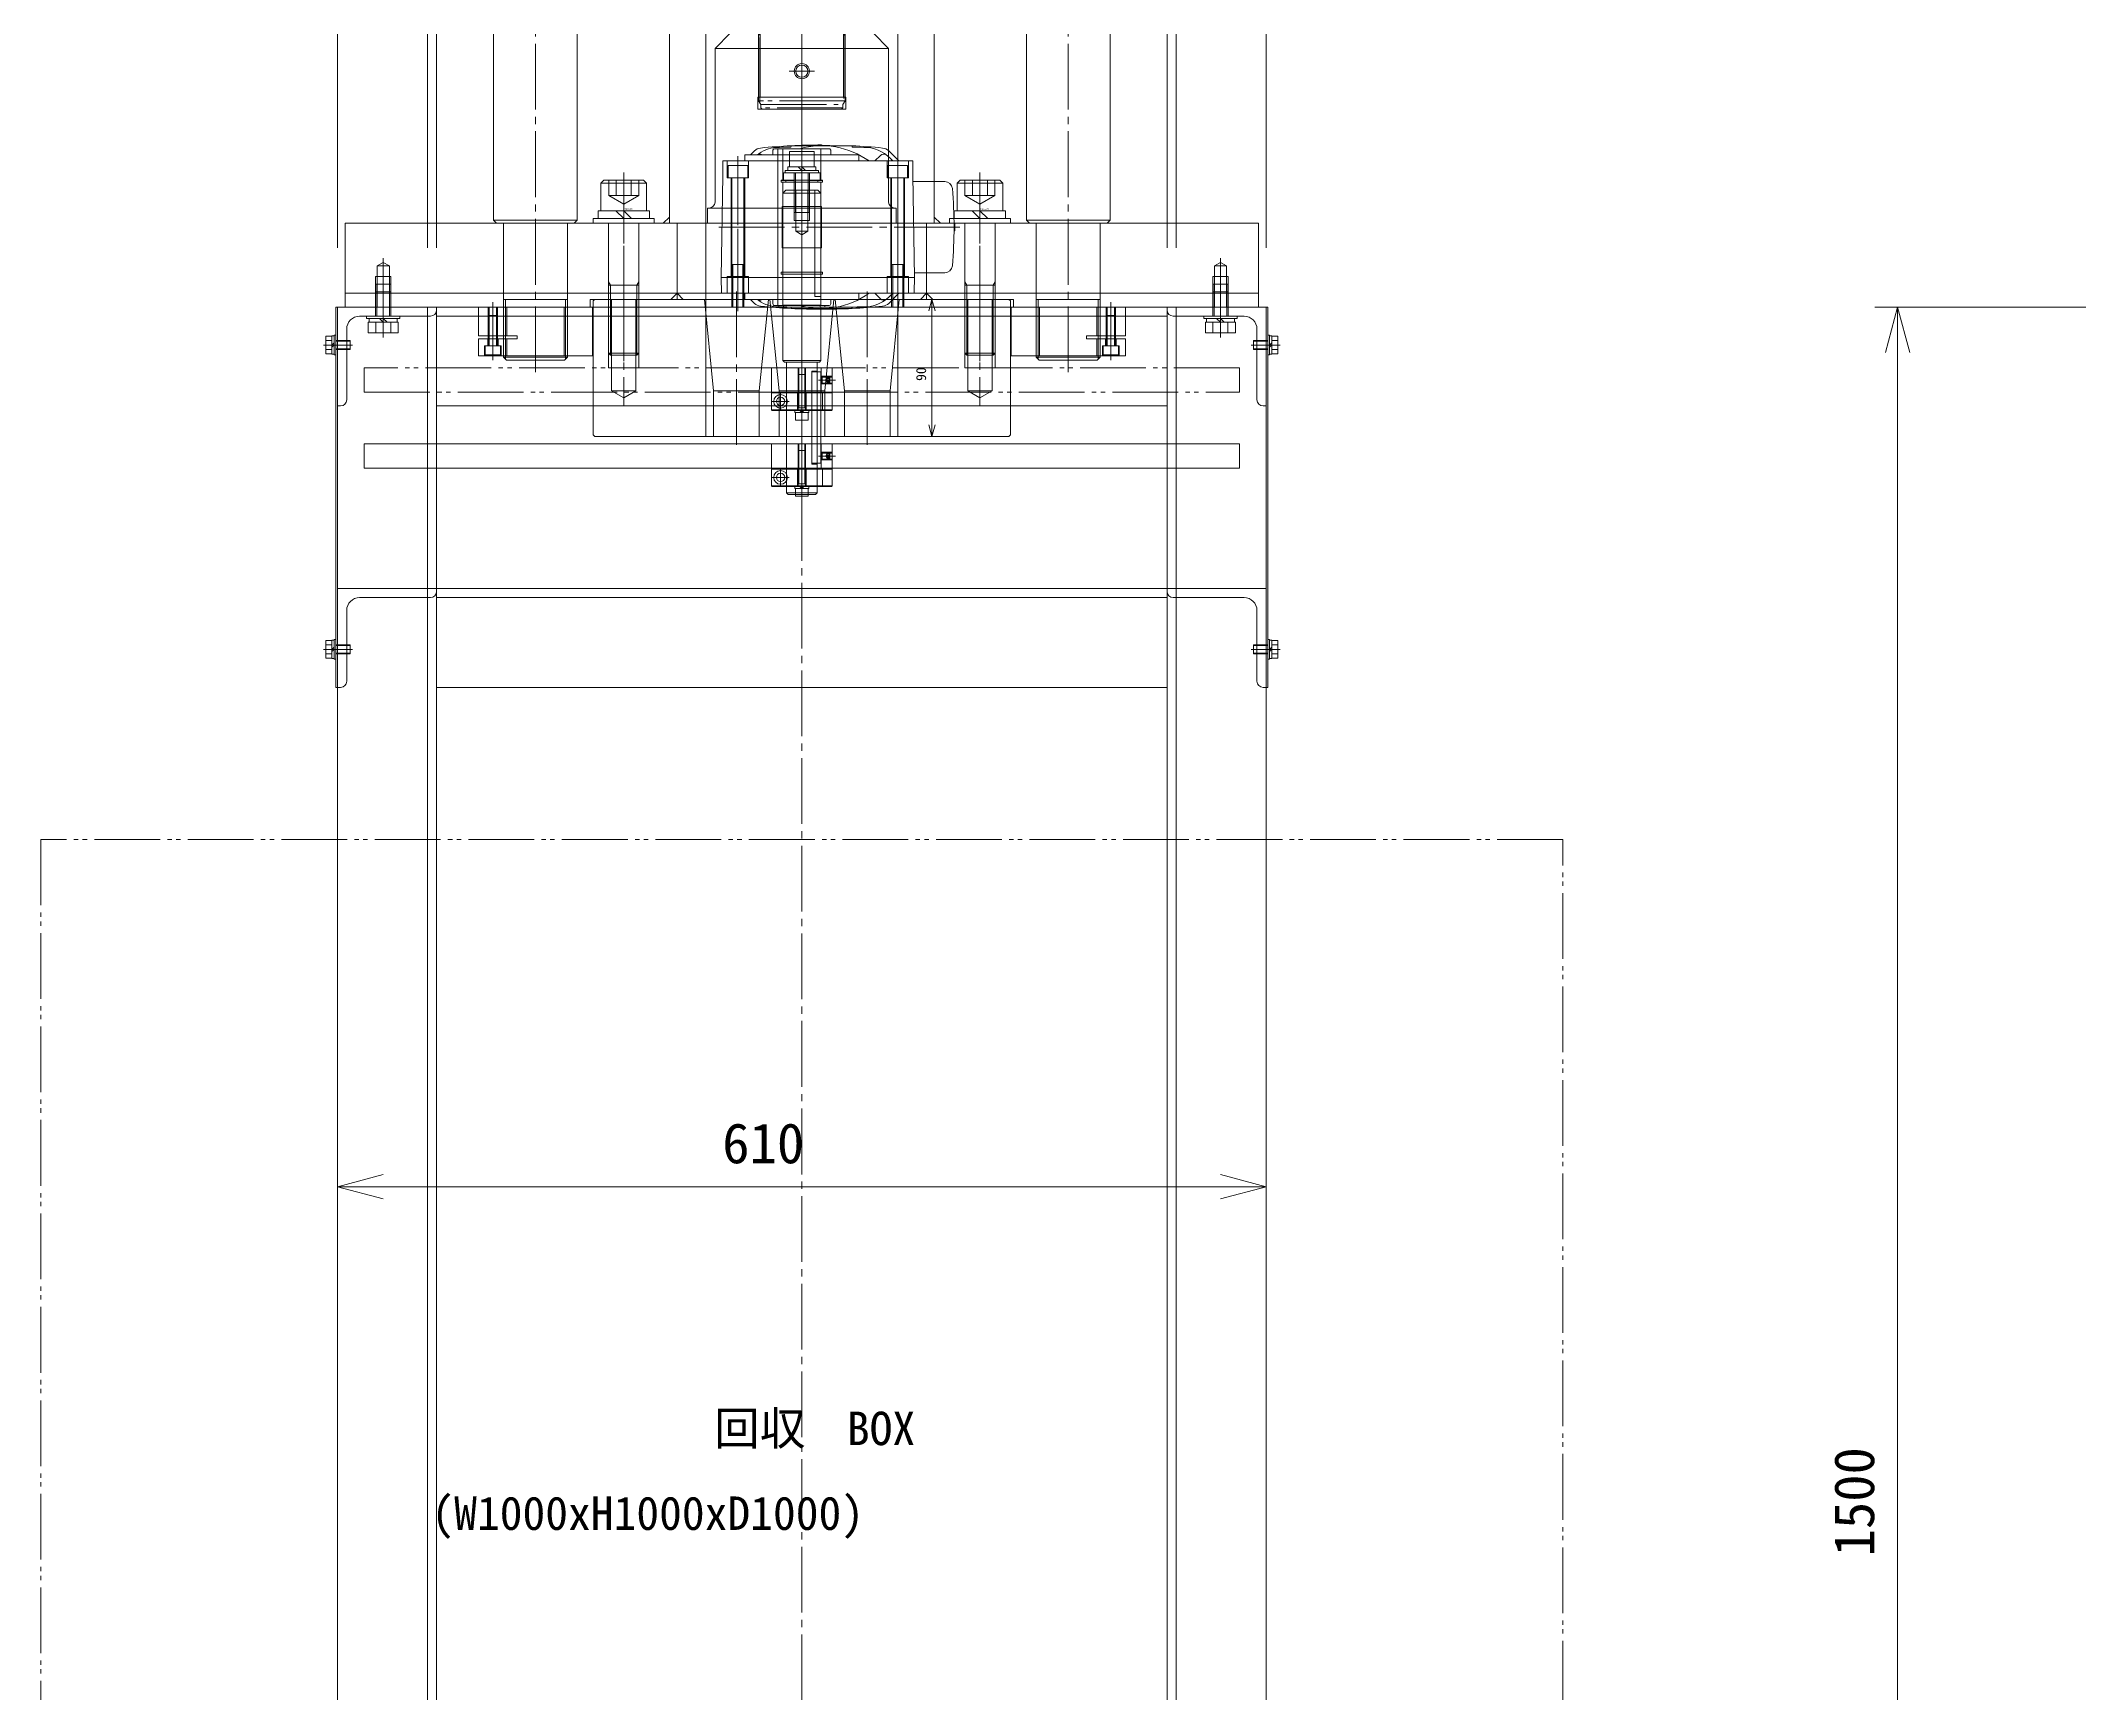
# Model space of a CAD drawing. Units: millimetres at full size. Extents: x -24503 to 24503, y -7436 to 7436.
# Drawn here: x 4233 to 5572, y 1502 to 2588 of the extents above; entities that cross this region are included whole.
import ezdxf
from ezdxf.enums import TextEntityAlignment as Align

# ---------------------------------------------------------------- set-up
doc = ezdxf.new("R2010")
doc.units = ezdxf.units.MM
doc.header["$LTSCALE"] = 4.8
doc.linetypes.add('CHAIN2', pattern=[12, 9, -1, 1, -1])
doc.linetypes.add('DOUBLE_CHAIN2', pattern=[12.8, 9, -1, 0.6, -0.6, 0.6, -1])
for name, color, linetype, lineweight in [('0-2_08_DIM', 3, 'Continuous', 9), ('0-3_06_PHANTOM', 7, 'DOUBLE_CHAIN2', 9), ('0-4_0', 2, 'Continuous', 9), ('0-5_01_NORMAL', 134, 'Continuous', 9), ('0-6_05_CENTER', 2, 'CHAIN2', 9), ('0-7_04_HIDDEN', 7, 'Continuous', 9), ('0-8_10_DRAFT', 1, 'Continuous', 9)]:
    doc.layers.add(name, color=color, linetype=linetype, lineweight=lineweight)
doc.styles.add('ＭＳ ゴシック', font='')
doc.styles.add('ＭＳ Ｐゴシック', font='')
doc.styles.get('ＭＳ ゴシック').set_extended_font_data('MS Gothic')
doc.styles.get('ＭＳ Ｐゴシック').set_extended_font_data('MS PGothic')

# ---------------------------------------------------------------- blocks, each defined once
blk = doc.blocks.new('A$C402B3D07_1_1')
at = {"layer": '0-7_04_HIDDEN'}
for p, q in [((0, 0), (-65, 0)), ((-65, -2), (-65, 0)), ((0, 0), (0, -65)), ((-61, -6), (-14.5, -6)), ((-6, -14.5), (-6, -61)), ((-2, -65), (0, -65))]:
    blk.add_line(p, q, dxfattribs=at)
for centre, radius, start, end in [((-61, -2), 4, 180, 270), ((-14.5, -14.5), 8.5, 0, 90), ((-2, -61), 4, 180, 270)]:
    blk.add_arc(centre, radius, start, end, dxfattribs=at)
blk = doc.blocks.new('A$C475E39BB_1_1')
at = {"layer": '0-4_0', "color": 134}
for p, q in [((-246, 550), (-246, 38.811)), ((240, 550), (240, 38.811)), ((246, 550), (246, 38.811)), ((-305, 38.811), (-305, 530)), ((305, 38.811), (305, 530)), ((-246, 0), (-246, -1438)), ((246, 0), (246, -1438)), ((-240, -6), (240, -6)), ((-240, -191), (240, -191))]:
    blk.add_line(p, q, dxfattribs=at)
blk.add_lwpolyline([(-285, 550), (-240, 550), (-240, 38.811)], dxfattribs=at)
for points in [[(-305, 0), (-240, 0), (-240, -1438), (-305, -1438)], [(-240, 0), (240, 0), (240, -65), (-240, -65)], [(305, 0), (240, 0), (240, -1438), (305, -1438)], [(-240, -185), (240, -185), (240, -250), (-240, -250)]]:
    blk.add_lwpolyline(points, close=True, dxfattribs=at)
at = {"layer": '0-6_05_CENTER'}
for p, q in [((0, 567.547), (0, -1475.337)), ((-275, 9.232), (-275, -15.443)), ((275, 9.232), (275, -15.443)), ((-296.807, -25), (-307.193, -25)), ((296.807, -25), (307.193, -25)), ((-296.807, -225), (-307.193, -225)), ((296.807, -225), (307.193, -225))]:
    blk.add_line(p, q, dxfattribs=at)
at = {"layer": '0-7_04_HIDDEN'}
for p, q in [((-299, -22), (-305, -22)), ((-299, -22.5), (-305, -22.5)), ((299, -22), (305, -22)), ((299, -22.5), (305, -22.5)), ((-299, -27.5), (-305, -27.5)), ((-299, -28), (-305, -28)), ((299, -27.5), (305, -27.5)), ((299, -28), (305, -28)), ((-299, -222), (-305, -222)), ((-299, -222.5), (-305, -222.5)), ((-299, -227.5), (-305, -227.5)), ((299, -222), (305, -222)), ((299, -222.5), (305, -222.5)), ((299, -227.5), (305, -227.5)), ((-299, -228), (-305, -228)), ((299, -228), (305, -228))]:
    blk.add_line(p, q, dxfattribs=at)
at = {"layer": '0-7_04_HIDDEN', "xscale": -1}
for p in [(-305, 0), (-305, -185)]:
    blk.add_blockref('A$C402B3D07_1_1', p, dxfattribs=at)
at = {"layer": '0-7_04_HIDDEN'}
for p in [(305, 0), (305, -185)]:
    blk.add_blockref('A$C402B3D07_1_1', p, dxfattribs=at)
blk = doc.blocks.new('SD5-500-NCa_1_1')
at = {"layer": '0-3_06_PHANTOM', "color": 2}
for p, q in [((449.866, 27.5), (496.134, 27.5)), ((494.402, 28.5), (494.402, -28.5)), ((499, 27), (497, 27)), ((497, -27), (497, 27)), ((500, -26), (500, 26)), ((499, -27), (500, -26)), ((496.134, -27.5), (449.866, -27.5)), ((494.402, -28.5), (497, -27)), ((497, -27), (499, -27))]:
    blk.add_line(p, q, dxfattribs=at)
for points in [[(497, 27), (494.402, 28.5), (451.598, 28.5), (449, 27)], [(500, 26), (499, 27), (499, -27)], [(449, -27), (451.598, -28.5), (494.402, -28.5)]]:
    blk.add_lwpolyline(points, dxfattribs=at)
at = {"layer": '0-6_05_CENTER'}
blk.add_line((325.81, 0), (508.237, 0), dxfattribs=at)
blk = doc.blocks.new('M10Tz_1_1')
at = {"layer": '0-4_0', "color": 134}
for radius in [5, 4]:
    blk.add_circle((0, 0), radius, dxfattribs=at)
at = {"layer": '0-6_05_CENTER'}
for p, q in [((8.341, 0), (-8.341, 0)), ((0, -8.341), (0, 8.341))]:
    blk.add_line(p, q, dxfattribs=at)
blk = doc.blocks.new('A$C311A3C4E_1_1')
at = {"layer": '0-4_0', "color": 134}
for p, q in [((-47, 100), (-57, 90)), ((-47, 100), (47, 100)), ((47, 100), (57, 90)), ((-57, -11), (-57, 90)), ((-57, 90), (57, 90)), ((57, -11), (57, 90))]:
    blk.add_line(p, q, dxfattribs=at)
blk.add_lwpolyline([(-62, -25), (62, -25), (62, -15), (-62, -15)], close=True, dxfattribs=at)
for centre, start, end in [((-61, -11), 270, 0), ((61, -11), 180, 270)]:
    blk.add_arc(centre, 4, start, end, dxfattribs=at)
at = {"layer": '0-6_05_CENTER'}
blk.add_line((0, 106.37), (0, -32.774), dxfattribs=at)
at = {"layer": '0-7_04_HIDDEN'}
for p, q in [((-28.5, 100), (-28.5, 58)), ((-27.418, 100), (-27.418, 58)), ((27.418, 100), (27.417, 58)), ((28.5, 100), (28.5, 58))]:
    blk.add_line(p, q, dxfattribs=at)
blk.add_lwpolyline([(29, 50), (29, 58), (-29, 58), (-29, 50)], close=True, dxfattribs=at)
at = {"layer": '0-4_0'}
blk.add_blockref('M10Tz_1_1', (0, 75), dxfattribs=at)
blk = doc.blocks.new('A$C2EB33B8C_1_1')
at = {"layer": '0-3_06_PHANTOM'}
blk.add_blockref('A$C311A3C4E_1_1', (0, -640), dxfattribs=at)
at = {"layer": '0-4_0', "rotation": 270}
blk.add_blockref('SD5-500-NCa_1_1', (0, -90), dxfattribs=at)
blk = doc.blocks.new('A$C55F72951_1_1')
at = {"layer": '0-4_0', "color": 134}
for p, q in [((180, 600), (-180, 600)), ((179.123, 600.819), (-179.123, 600.819)), ((87, 478), (-87, 478))]:
    blk.add_line(p, q, dxfattribs=at)
for points in [[(-179.123, 600.819), (-180, 600), (-68, 480)], [(179.123, 600.819), (180, 600), (68, 480)]]:
    blk.add_lwpolyline(points, dxfattribs=at)
for points in [[(-87, 50), (87, 50), (87, 478), (85, 480), (-85, 480), (-87, 478)], [(-300, 50), (300, 50), (300, -5), (-300, -5)]]:
    blk.add_lwpolyline(points, close=True, dxfattribs=at)
at = {"layer": '0-4_0', "color": 3}
for points in [[(-87, 50), (-91, 50), (-87, 54)], [(87, 50), (91, 50), (87, 54)], [(-86, 0), (-78, 0), (-82, 4)], [(86, 0), (78, 0), (82, 4)]]:
    blk.add_lwpolyline(points, close=True, dxfattribs=at)
for centre, start, end in [((-68, 480), 0, 43.02507), ((68, 480), 136.97493, 180)]:
    blk.add_arc(centre, 1.03, start, end, dxfattribs=at)
at = {"layer": '0-6_05_CENTER'}
for p, q in [((0, -18.687), (0, 613.404)), ((-117, -11.301), (-117, 60.903)), ((117, -11.301), (117, 60.903)), ((-275, -8.388), (-275, 27.105)), ((275, -8.388), (275, 27.105))]:
    blk.add_line(p, q, dxfattribs=at)
at = {"layer": '0-7_04_HIDDEN'}
for p, q in [((-179.123, 600.819), (-67.123, 480.819)), ((179.123, 600.819), (67.123, 480.819)), ((-68, 480), (-67.123, 480.819)), ((-63, 475), (-63, 0)), ((63, 475), (65.887, 480)), ((63, 475), (63, 0)), ((68, 480), (67.123, 480.819)), ((-82, 50), (-82, 0)), ((82, 50), (82, 0)), ((-280, -5), (-280, 15)), ((-280, 15), (-270, 15)), ((-275, 24.309), (-279, 22)), ((-279, -5), (-279, 22)), ((-279, 22), (-271, 22)), ((-271, 22), (-275, 24.309)), ((-271, -5), (-271, 22)), ((-270, -5), (-270, 15)), ((270, -5), (270, 15)), ((280, 15), (270, 15)), ((271, 22), (275, 24.309)), ((271, -5), (271, 22)), ((279, 22), (271, 22)), ((275, 24.309), (279, 22)), ((279, -5), (279, 22)), ((280, -5), (280, 15))]:
    blk.add_line(p, q, dxfattribs=at)
for points in [[(63, 475), (-63, 475), (-65.887, 480)], [(-139, -5), (-139, 0), (139, 0), (139, -5)]]:
    blk.add_lwpolyline(points, dxfattribs=at)
blk.add_arc((0, 640), 70, 214.03724, 325.96276, dxfattribs=at)
at = {"layer": '0-8_10_DRAFT'}
blk.add_line((-5.598, 640), (5.598, 640), dxfattribs=at)
blk = doc.blocks.new('A$C59490531_1_1')
at = {"layer": '0-4_0', "color": 134}
for p, q in [((-18.764, 32), (-18.764, 21)), ((18.764, 32), (18.764, 0)), ((-18.764, 19), (-18.764, 0))]:
    blk.add_line(p, q, dxfattribs=at)
for points in [[(-37.528, 19), (-37.528, 0), (37.528, 0), (37.528, 32), (-37.528, 32), (-37.528, 21)], [(-37.528, 21), (-12, 21), (-12, 19), (-37.528, 19)]]:
    blk.add_lwpolyline(points, dxfattribs=at)
at = {"layer": '0-6_05_CENTER'}
blk.add_line((-28, -3.27), (-28, 35.041), dxfattribs=at)
at = {"layer": '0-7_04_HIDDEN'}
for p, q in [((-33.5, 25.5), (-33.5, 32)), ((-22.5, 25.5), (-22.5, 32)), ((-21, 32), (-21, 21)), ((-19.692, 32), (-19.692, 21)), ((19.692, 32), (19.692, 0)), ((21, 32), (21, 0)), ((-33.5, 25.5), (-22.5, 25.5)), ((-31.4, 21), (-31.4, 25.5)), ((-31, 19), (-31, 0)), ((-30.5, 19), (-30.5, 0)), ((-25.5, 19), (-25.5, 0)), ((-25, 19), (-25, 0)), ((-24.6, 21), (-24.6, 25.5)), ((-21, 19), (-21, 0)), ((-19.692, 19), (-19.692, 0))]:
    blk.add_line(p, q, dxfattribs=at)
at = {"layer": '0-8_10_DRAFT'}
blk.add_line((0, 32), (0, 0), dxfattribs=at)
blk = doc.blocks.new('A$C7E8A2BA9_1_1')
at = {"layer": '0-7_04_HIDDEN'}
for p, q in [((5, 0), (-5, 0)), ((-3, -20), (-3, 0)), ((-2.459, -20), (-2.459, 0)), ((2.458, -20), (2.458, 0)), ((3, -20), (3, 0)), ((-3, -20), (3, -20))]:
    blk.add_line(p, q, dxfattribs=at)
at = {"layer": '0-7_04_HIDDEN', "linetype": 'CHAIN2'}
blk.add_line((0, -21.5), (0, 7.5), dxfattribs=at)
at = {"layer": '0-7_04_HIDDEN'}
blk.add_lwpolyline([(5, 0), (5, 6), (-5, 6), (-5, 0)], dxfattribs=at)
at = {"layer": '0-8_10_DRAFT', "style": 'ＭＳ ゴシック', "width": 1.9}
blk.add_text('CS-M6x20L', height=0.2199, dxfattribs=at).set_placement((2.237, 5.658), align=Align.BOTTOM_LEFT)
blk = doc.blocks.new('A$C64ED66EC_1_1')
at = {"layer": '0-4_0'}
blk.add_blockref('A$C59490531_1_1', (0, 0), dxfattribs=at)
at = {"layer": '0-7_04_HIDDEN', "xscale": -1}
blk.add_blockref('A$C7E8A2BA9_1_1', (-28, 25.5), dxfattribs=at)
blk = doc.blocks.new('A$C1A7E2619_1_1')
at = {"layer": '0-4_0', "color": 134}
blk.add_lwpolyline([(-220, -55), (220, -55), (220, 0), (-220, 0)], close=True, dxfattribs=at)
for radius in [6, 5, 4]:
    blk.add_circle((0, -27.5), radius, dxfattribs=at)
at = {"layer": '0-6_05_CENTER'}
for p, q in [((-87.5, -58.388), (-87.5, -24.895)), ((0, -37.414), (0, -17.586)), ((87.5, -58.388), (87.5, -24.895)), ((9.914, -27.5), (-9.914, -27.5))]:
    blk.add_line(p, q, dxfattribs=at)
at = {"layer": '0-7_04_HIDDEN'}
for p, q in [((-68, 0), (-65, -3)), ((68, 0), (65, -3)), ((-65, -52), (-65, -3)), ((65, -3), (-65, -3)), ((-63.5, -52), (-63.5, -3)), ((63.5, -52), (63.5, -3)), ((65, -52), (65, -3)), ((-92.5, -55), (-92.5, -35)), ((-92.5, -35), (-82.5, -35)), ((-87.5, -27.691), (-91.5, -30)), ((-91.5, -55), (-91.5, -30)), ((-91.5, -30), (-83.5, -30)), ((-83.5, -30), (-87.5, -27.691)), ((-83.5, -55), (-83.5, -30)), ((-82.5, -55), (-82.5, -35)), ((82.5, -55), (82.5, -35)), ((82.5, -35), (92.5, -35)), ((87.5, -27.691), (83.5, -30)), ((83.5, -55), (83.5, -30)), ((83.5, -30), (91.5, -30)), ((91.5, -30), (87.5, -27.691)), ((91.5, -55), (91.5, -30)), ((92.5, -55), (92.5, -35)), ((-68, -55), (-65, -52)), ((65, -52), (-65, -52)), ((68, -55), (65, -52))]:
    blk.add_line(p, q, dxfattribs=at)
at = {"layer": '0-8_10_DRAFT'}
blk.add_line((0, 0), (0, -55), dxfattribs=at)
blk = doc.blocks.new('A$C06BC4911_1_1')
at = {"layer": '0-4_0', "color": 134}
for p, q in [((-27.5, -2), (27.5, -2)), ((-27.5, -658), (27.5, -658))]:
    blk.add_line(p, q, dxfattribs=at)
blk.add_lwpolyline([(25.5, 0), (-25.5, 0), (-27.5, -2), (-27.5, -658), (-25.5, -660), (25.5, -660), (27.5, -658), (27.5, -2)], close=True, dxfattribs=at)
at = {"layer": '0-5_01_NORMAL'}
for p, q in [((-19, 90), (-21, 88)), ((21, 88), (19, 90)), ((-19, -750), (-21, -748)), ((21, -748), (19, -750))]:
    blk.add_line(p, q, dxfattribs=at)
at = {"layer": '0-6_05_CENTER'}
blk.add_line((0, -757.922), (0, 97.922), dxfattribs=at)
at = {"layer": '0-7_04_HIDDEN'}
for p, q in [((-21, 88), (21, 88)), ((-19.693, 50), (-19.693, 89.308)), ((19.692, 50), (19.692, 89.308)), ((-21, 50), (21, 50)), ((-21, -710), (21, -710)), ((-19.693, -710), (-19.693, -749.307)), ((19.692, -710), (19.692, -749.307)), ((-21, -748), (21, -748))]:
    blk.add_line(p, q, dxfattribs=at)
for points in [[(21, 0), (21, 88), (19, 90), (-19, 90), (-21, 88), (-21, 0)], [(21, -660), (21, -748), (19, -750), (-19, -750), (-21, -748), (-21, -660)]]:
    blk.add_lwpolyline(points, dxfattribs=at)
blk.add_lwpolyline([(21, -748), (19, -750), (-19, -750), (-21, -748)], close=True, dxfattribs=at)
blk = doc.blocks.new('A$C7AFA21F4_1_1')
at = {"layer": '0-7_04_HIDDEN', "linetype": 'CHAIN2'}
blk.add_line((0, -24), (0, 14), dxfattribs=at)
at = {"layer": '0-7_04_HIDDEN'}
for p, q in [((-11, 1.5), (11, 1.5)), ((-11, 1.5), (-11, 0)), ((-11, 0), (11, 0)), ((-9.815, 11), (9.815, 11)), ((-9.815, 4), (-9.815, 11)), ((9.815, 4), (-9.815, 4)), ((-9.25, 4), (-9.25, 1.5)), ((-5, -21), (-5, 0)), ((-4.907, 4), (-4.907, 11)), ((-4.188, -21), (-4.188, 0)), ((0, 1.5), (-2.5, 4)), ((0, 4), (2.5, 1.5)), ((4.188, -21), (4.188, 0)), ((4.907, 4), (4.907, 11)), ((5, -21), (5, 0)), ((9.25, 1.5), (9.25, 4)), ((9.815, 4), (9.815, 11)), ((11, 0), (11, 1.5)), ((-5, -21), (5, -21))]:
    blk.add_line(p, q, dxfattribs=at)
at = {"layer": '0-8_10_DRAFT', "style": 'ＭＳ ゴシック', "width": 1.8}
blk.add_text('BT-M10x25L,SW,PW', height=0.2199, dxfattribs=at).set_placement((5.105, 10.658), align=Align.BOTTOM_LEFT)
blk = doc.blocks.new('A$C71905DCD_1_1')
at = {"layer": '0-4_0'}
for name, p in [('A$C64ED66EC_1_1', (-450, 770)), ('A$C06BC4911_1_1', (-450, 715)), ('A$C06BC4911_1_1', (-100, 715)), ('A$C1A7E2619_1_1', (-275, 770)), ('A$C55F72951_1_1', (-275, 5))]:
    blk.add_blockref(name, p, dxfattribs=at)
at = {"layer": '0-4_0', "xscale": -1}
blk.add_blockref('A$C64ED66EC_1_1', (-100, 770), dxfattribs=at)
at = {"layer": '0-4_0', "xscale": -1, "rotation": 180}
blk.add_blockref('A$C64ED66EC_1_1', (-450, 0), dxfattribs=at)
at = {"layer": '0-4_0', "rotation": 180}
blk.add_blockref('A$C64ED66EC_1_1', (-100, 0), dxfattribs=at)
at = {"layer": '0-7_04_HIDDEN', "rotation": 180}
for p in [(-550, -6), (0, -6)]:
    blk.add_blockref('A$C7AFA21F4_1_1', p, dxfattribs=at)
blk = doc.blocks.new('A$C08AE5845_1_1')
at = {"layer": '0-4_0', "color": 134}
blk.add_lwpolyline([(-136, -90), (136, -90), (137, -89), (137, -1), (136, 0), (-136, 0), (-137, -1), (-137, -89)], close=True, dxfattribs=at)
at = {"layer": '0-6_05_CENTER'}
for p, q in [((-117, 6.448), (-117, -69.86)), ((-43, 5.173), (-43, -96.589)), ((0, 5.173), (0, -96.589)), ((43, 5.173), (43, -96.589)), ((117, 6.448), (117, -69.86))]:
    blk.add_line(p, q, dxfattribs=at)
at = {"layer": '0-7_04_HIDDEN'}
for p, q in [((-127, -45), (-127, 0)), ((-125, -60), (-125, 0)), ((-109, 0), (-109, -60)), ((-107, 0), (-107, -45)), ((-64, 0), (-58, -60)), ((-22, 0), (-28, -60)), ((-21, 0), (-15, -60)), ((21, 0), (15, -60)), ((22, 0), (28, -60)), ((64, 0), (58, -60)), ((107, 0), (107, -45)), ((109, 0), (109, -60)), ((125, -60), (125, 0)), ((127, -45), (127, 0)), ((-107, -45), (-127, -45)), ((107, -45), (127, -45)), ((-125, -60), (-109, -60)), ((-125, -60), (-117, -64.618)), ((-117, -64.618), (-109, -60)), ((-58, -60), (-58, -90)), ((-28, -60), (-58, -60)), ((-28, -60), (-28, -90)), ((-15, -60), (-15, -90)), ((15, -60), (-15, -60)), ((15, -60), (15, -90)), ((28, -60), (28, -90)), ((58, -60), (28, -60)), ((58, -60), (58, -90)), ((117, -64.618), (109, -60)), ((125, -60), (109, -60)), ((125, -60), (117, -64.618))]:
    blk.add_line(p, q, dxfattribs=at)
at = {"layer": '0-8_10_DRAFT'}
for p, q in [((-63, 0), (-63, -90)), ((63, 0), (63, -90))]:
    blk.add_line(p, q, dxfattribs=at)
blk = doc.blocks.new('A$C1DAE6C65_1_1')
at = {"layer": '0-4_0', "color": 134}
for p, q in [((-15, 26.3), (-13, 28.3)), ((13, 28.3), (-13, 28.3)), ((-9.815, 28.3), (-9.815, 18.3)), ((-4.907, 28.3), (-4.907, 18.3)), ((4.907, 28.3), (4.907, 18.3)), ((9.815, 28.3), (9.815, 18.3)), ((15, 26.3), (13, 28.3)), ((-15, 26.3), (-15, 8.3)), ((15, 26.3), (-15, 26.3)), ((-15, 21.8), (-15, 21.8)), ((-15, 17.3), (-15, 17.3)), ((-9.815, 18.3), (0, 12.633)), ((9.815, 18.3), (-9.815, 18.3)), ((9.815, 18.3), (0, 12.633)), ((15, 26.3), (15, 8.3)), ((-16.9, 8.3), (-16.9, 3.2)), ((-16.9, 8.3), (16.9, 8.3)), ((15, 8.3), (-15, 8.3)), ((-10, 0), (-10, -85.347)), ((-5.1, 8.3), (0, 3.2)), ((0, 8.3), (5.1, 3.2)), ((10, 0), (10, -85.347)), ((16.9, 8.3), (16.9, 3.2)), ((-8.647, -40.7), (-10, -38.357)), ((8.647, -40.7), (10, -38.357)), ((10, -40.7), (-10, -40.7)), ((-8.647, -40.7), (-8.647, -86.7)), ((8.647, -40.7), (8.647, -86.7)), ((-10, -85.347), (-8.647, -86.7)), ((10, -85.347), (-10, -85.347)), ((8.647, -86.7), (-8.647, -86.7)), ((8.647, -86.7), (10, -85.347))]:
    blk.add_line(p, q, dxfattribs=at)
at = {"layer": '0-4_0', "color": 134, "linetype": 'CHAIN2'}
blk.add_line((0, 33.3), (0, -90.697), dxfattribs=at)
at = {"layer": '0-4_0', "color": 134}
blk.add_lwpolyline([(-20, 3.2), (20, 3.2), (20, 0), (-20, 0)], close=True, dxfattribs=at)
at = {"layer": '0-8_10_DRAFT', "style": 'ＭＳ ゴシック', "width": 1.8}
blk.add_text('M20x95', height=0.7331, dxfattribs=at).set_placement((0.41, 8.831), align=Align.BOTTOM_LEFT)
blk = doc.blocks.new('A$C11485A53_1_1')
at = {"layer": '0-4_0'}
for name, p in [('A$C1DAE6C65_1_1', (-117, 50)), ('A$C1DAE6C65_1_1', (117, 50)), ('A$C08AE5845_1_1', (0, 0))]:
    blk.add_blockref(name, p, dxfattribs=at)
blk = doc.blocks.new('A$C5A567FE3_1_1')
at = {"layer": '0-4_0'}
for name, p in [('A$C2EB33B8C_1_1', (-275, 720)), ('A$C71905DCD_1_1', (0, 0))]:
    blk.add_blockref(name, p, dxfattribs=at)
at = {"layer": '0-7_04_HIDDEN'}
blk.add_blockref('A$C11485A53_1_1', (-275, 5), dxfattribs=at)
blk = doc.blocks.new('A$C3F1473A3_1_1')
at = {"layer": '0-4_0', "color": 134}
blk.add_lwpolyline([(-1.2, 25), (0, 25), (0, -225), (-1.2, -225)], close=True, dxfattribs=at)
at = {"layer": '0-6_05_CENTER'}
for p, q in [((5.221, 0), (-6.465, 0)), ((5.221, -200), (-6.465, -200))]:
    blk.add_line(p, q, dxfattribs=at)
blk = doc.blocks.new('A$C27070EE7_1_1')
at = {"layer": '0-7_04_HIDDEN'}
for p, q in [((-6.5, 1), (6.5, 1)), ((-6.5, 1), (-6.5, 0)), ((-6.5, 0), (6.5, 0)), ((-6.1, 2.5), (-6.1, 1)), ((6.1, 2.5), (-6.1, 2.5)), ((-3, -9.5), (-3, 0)), ((-2.887, 2.5), (-2.887, 6.5)), ((-2.459, -9.5), (-2.459, 0)), ((0, 1), (-1.5, 2.5)), ((0, 2.5), (1.5, 1)), ((2.458, -9.5), (2.458, 0)), ((2.887, 2.5), (2.887, 6.5)), ((3, -9.5), (3, 0)), ((5.773, 2.5), (5.773, 6.5)), ((6.1, 1), (6.1, 2.5)), ((6.5, 0), (6.5, 1)), ((-3, -9.5), (3, -9.5))]:
    blk.add_line(p, q, dxfattribs=at)
at = {"layer": '0-7_04_HIDDEN', "linetype": 'CHAIN2'}
blk.add_line((0, -11), (0, 8), dxfattribs=at)
at = {"layer": '0-7_04_HIDDEN'}
blk.add_lwpolyline([(-5.774, 2.5), (-5.774, 6.5), (5.773, 6.5)], dxfattribs=at)
at = {"layer": '0-8_10_DRAFT', "style": 'ＭＳ ゴシック', "width": 1.8}
blk.add_text('BT-M6x12L,SW,PW', height=0.2199, dxfattribs=at).set_placement((1.267, 6.158), align=Align.BOTTOM_LEFT)
blk = doc.blocks.new('GM-SHYF-RH 0.2kW、1／30、200V、60Hzc_1_1')
at = {"layer": '0-4_0'}
for p, q in [((18.5, 52.991), (8, 52.808)), ((8, 52.808), (8, -73.808)), ((18.5, 53.009), (18.5, 48.5)), ((18.5, 53), (85.5, 51.831)), ((18.5, -64.887), (18.5, 49.509)), ((85.5, 51.831), (95, 51.831)), ((95, -59.282), (95, 51.831)), ((4, 33.687), (1.411, 31.098)), ((4, 37.5), (4, -37.5)), ((4, 37.5), (8, 37.5)), ((99, 33.687), (101.589, 31.098)), ((0, -18), (0, 18)), ((1, 19), (4, 19)), ((102, 19), (99, 19)), ((103, -18), (103, 18)), ((-2, 6.5), (-2, -32.5)), ((105, -32.5), (105, 7.009)), ((1, -19), (4, -19)), ((102, -19), (99, -19)), ((4, -37.5), (8, -37.5)), ((95, -37.491), (99, -37.491)), ((8, -48.015), (4.346, -51.668)), ((95, -48.015), (98.654, -51.668)), ((8, -63.687), (1.411, -57.098)), ((18.5, -74.017), (18.5, -64.887)), ((95, -63.687), (101.589, -57.098)), ((19.25, -74.004), (8, -73.808)), ((18.5, -74.017), (18.5, -69.509)), ((18.5, -74.017), (85.5, -72.848)), ((21.5, -73.965), (21.5, -93.939)), ((81.5, -72.918), (81.5, -93.939)), ((54, -99.99), (54, -100.5))]:
    blk.add_line(p, q, dxfattribs=at)
for points in [[(95, 37.491), (99, 37.491), (99, -37.491)], [(85.5, -72.848), (95, -72.848), (95, -59.282)], [(49, -99.99), (49, -100.5), (54, -100.5)]]:
    blk.add_lwpolyline(points, dxfattribs=at)
for centre, radius, start, end in [((398.1, -13), 400.6, 174.25632, 180), ((24, 14.5), 25, 143.1301, 174.26983), ((6.078, 26.431), 6.6, 135, 174.25632), ((6.468, 27.79), 3, 145.3407, 214.6593), ((79, 14.5), 25, 5.73017, 36.8699), ((96.532, 27.79), 3, 325.3407, 34.6593), ((96.922, 26.431), 6.6, 5.74368, 45), ((-295.1, -13), 400.6, 0, 5.74368), ((399, 7), 400, 178.56802, 179.92847), ((1, 18), 1, 90, 180), ((102, 18), 1, 0, 90), ((-296, 7), 400, 0.053, 1.43198), ((-1.5, 6.5), 0.5, 90, 180), ((51.5, -13), 53.5, 164.28414, 215.60164), ((-1.5, 7.5), 0.5, 270, 0), ((51.5, -13), 53.5, 324.39836, 15.71586), ((104.5, 7.5), 0.5, 180, 270), ((104.5, 6.5), 0.5, 0, 90), ((398.1, -13), 400.6, 179.0703, 180), ((398.1, -13), 400.6, 180, 185.74368), ((398.1, 0), 400.6, 180.9297, 182.86294), ((-295.1, 0), 400.6, 357.13706, 359.0703), ((1, -18), 1, 180, 270), ((102, -18), 1, 270, 0), ((-1.5, -32.5), 0.5, 180, 270), ((-1.5, -33.5), 0.5, 0, 90), ((399, -33), 400, 180.07153, 180.85954), ((24, -40.5), 25, 176.56135, 230.20818), ((-295.1, -13), 400.6, 354.25632, 357.13706), ((-296, -33), 400, 358.56802, 359.92847), ((104.5, -33.5), 0.5, 90, 180), ((104.5, -32.5), 0.5, 270, 0), ((6.078, -52.431), 6.6, 185.74368, 225), ((6.468, -53.79), 3, 135, 217.16252), ((79, -40.5), 25, 309.79182, 354.26983), ((96.532, -53.79), 3, 322.83748, 45), ((96.922, -52.431), 6.6, 315, 354.25632), ((8.408, -56.021), 3, 224.86958, 262.17814), ((94.592, -56.021), 3, 277.82186, 315.13042), ((26.5, -93.939), 5, 180, 265.13859), ((51.5, 200), 300, 265.13859, 274.86141), ((76.5, -93.939), 5, 274.86141, 0)]:
    blk.add_arc(centre, radius, start, end, dxfattribs=at)
at = {"layer": '0-6_05_CENTER'}
for p, q in [((51.5, -103.882), (51.5, 55.941)), ((4.75, 42), (98.25, 42)), ((-7.647, 0), (110.647, 0)), ((4.75, -63), (98.25, -63))]:
    blk.add_line(p, q, dxfattribs=at)
at = {"layer": '0-7_04_HIDDEN', "color": 2}
for p, q in [((8, 49), (19, 49)), ((19, 35), (19, 49)), ((19, 46.5), (84, 46.5)), ((84, 35), (84, 49)), ((95, 49), (84, 49)), ((8, 35), (19, 35)), ((19, 37.5), (84, 37.5)), ((95, 35), (84, 35)), ((0, 15.8), (103, 15.8)), ((20.65, 13.5), (22, 13.5)), ((20.65, -13.5), (20.65, 13.5)), ((22, -13.5), (22, 13.5)), ((81, 13.5), (82.35, 13.5)), ((81, -13.5), (81, 13.5)), ((82.35, -13.5), (82.35, 13.5)), ((0, 12.5), (20.65, 12.5)), ((22, 12.5), (38, 12.5)), ((38, -13), (38, 13)), ((38, 13), (65, 13)), ((65, -13), (65, 13)), ((65, 12.5), (81, 12.5)), ((82.35, 12.5), (103, 12.5)), ((0, -12.5), (20.65, -12.5)), ((22, -12.5), (38, -12.5)), ((38, -13), (65, -13)), ((65, -12.5), (81, -12.5)), ((82.35, -12.5), (103, -12.5)), ((20.65, -13.5), (22, -13.5)), ((81, -13.5), (82.35, -13.5)), ((8, -56), (19, -56)), ((19, -70), (19, -56)), ((19, -58.5), (84, -58.5)), ((95, -56), (84, -56)), ((84, -70), (84, -56)), ((8, -70), (19, -70)), ((19, -67.5), (84, -67.5)), ((95, -70), (84, -70))]:
    blk.add_line(p, q, dxfattribs=at)
at = {"layer": '0-8_10_DRAFT'}
blk.add_line((59.408, -13), (43.908, -13), dxfattribs=at)
blk = doc.blocks.new('A$C05FE0EC2_2_1_1')
at = {"layer": '0-7_04_HIDDEN', "linetype": 'CHAIN2'}
blk.add_line((0, -19), (0, 14), dxfattribs=at)
at = {"layer": '0-7_04_HIDDEN'}
for p, q in [((-11, 1.5), (11, 1.5)), ((-11, 1.5), (-11, 0)), ((-11, 0), (11, 0)), ((-9.815, 11), (9.815, 11)), ((-9.815, 4), (-9.815, 11)), ((9.815, 4), (-9.815, 4)), ((-9.25, 4), (-9.25, 1.5)), ((-5, -16), (-5, 0)), ((-4.908, 4), (-4.908, 11)), ((-4.188, -16), (-4.188, 0)), ((0, 1.5), (-2.5, 4)), ((0, 4), (2.5, 1.5)), ((4.188, -16), (4.188, 0)), ((4.907, 4), (4.907, 11)), ((5, -16), (5, 0)), ((9.25, 1.5), (9.25, 4)), ((9.815, 4), (9.815, 11)), ((11, 0), (11, 1.5)), ((-5, -16), (5, -16))]:
    blk.add_line(p, q, dxfattribs=at)
at = {"layer": '0-8_10_DRAFT', "style": 'ＭＳ ゴシック', "width": 1.8}
blk.add_text('BT-M10x20L,SW,PW', height=0.2199, dxfattribs=at).set_placement((5.157, 10.658), align=Align.BOTTOM_LEFT)
blk = doc.blocks.new('A$C6AFA1BC6_1_1')
at = {"layer": '0-7_04_HIDDEN'}
for p, q in [((6.5, 0), (-6.5, 0)), ((-4, -85), (-4, 0)), ((4, -85), (4, 0)), ((-4, -57), (4, -57)), ((-3.323, -85), (-3.323, -57)), ((3.323, -85), (3.323, -57)), ((-4, -85), (4, -85))]:
    blk.add_line(p, q, dxfattribs=at)
at = {"layer": '0-7_04_HIDDEN', "linetype": 'CHAIN2'}
blk.add_line((0, -86.5), (0, 9.5), dxfattribs=at)
at = {"layer": '0-7_04_HIDDEN'}
blk.add_lwpolyline([(6.5, 0), (6.5, 8), (-6.5, 8), (-6.5, 0)], dxfattribs=at)
at = {"layer": '0-8_10_DRAFT', "style": 'ＭＳ ゴシック', "width": 1.9}
blk.add_text('CS-M8x85L', height=0.2199, dxfattribs=at).set_placement((3.561, 7.658), align=Align.BOTTOM_LEFT)
blk = doc.blocks.new('RTWS25b_1_1')
at = {"layer": '0-4_0'}
for points in [[(0, 13.5), (-1.2, 13.5), (-1.2, 10.5), (0, 10.5)], [(0, -13.5), (-1.2, -13.5), (-1.2, -10.5), (0, -10.5)]]:
    blk.add_lwpolyline(points, close=True, dxfattribs=at)
at = {"layer": '0-8_10_DRAFT'}
blk.add_line((0, 0), (-1.2, 0), dxfattribs=at)
blk = doc.blocks.new('FWSSS-D24-V10.0-T8.0a_1_1')
at = {"layer": '0-4_0'}
for points in [[(0, 12), (-5, 12), (-5, 5), (0, 5)], [(0, -12), (-5, -12), (-5, -5), (0, -5)]]:
    blk.add_lwpolyline(points, close=True, dxfattribs=at)
at = {"layer": '0-8_10_DRAFT'}
blk.add_line((-5, 0), (0, 0), dxfattribs=at)
blk = doc.blocks.new('A$C606D4CA3_1_1')
at = {"layer": '0-7_04_HIDDEN', "linetype": 'CHAIN2'}
blk.add_line((0, -27.5), (0, 15.5), dxfattribs=at)
at = {"layer": '0-7_04_HIDDEN'}
for p, q in [((-11, 1.5), (11, 1.5)), ((-11, 1.5), (-11, 0)), ((-11, 0), (11, 0)), ((-9.25, 4), (-9.25, 1.5)), ((-9.25, 4), (9.25, 4)), ((-5, -26), (-5, 0)), ((-4.188, -26), (-4.188, 0)), ((0, 1.5), (-2.5, 4)), ((0, 4), (2.5, 1.5)), ((4.188, -26), (4.188, 0)), ((5, -26), (5, 0)), ((9.25, 1.5), (9.25, 4)), ((11, 0), (11, 1.5)), ((-5, -26), (5, -26))]:
    blk.add_line(p, q, dxfattribs=at)
blk.add_lwpolyline([(8, 4), (8, 14), (-8, 14), (-8, 4)], dxfattribs=at)
at = {"layer": '0-8_10_DRAFT', "style": 'ＭＳ ゴシック', "width": 1.85}
blk.add_text('CS-M10x30L,SW,PW', height=0.2199, dxfattribs=at).set_placement((3.079, 13.658), align=Align.BOTTOM_LEFT)
blk = doc.blocks.new('A$C29BA2C56_1_1')
at = {"layer": '0-4_0', "color": 134}
blk.add_lwpolyline([(-9, -25), (0, -25), (0, 575), (-9, 575)], close=True, dxfattribs=at)
at = {"layer": '0-6_05_CENTER'}
for p, q in [((-12.388, 550), (3.388, 550)), ((-12.388, 0), (3.388, 0))]:
    blk.add_line(p, q, dxfattribs=at)
at = {"layer": '0-6_05_CENTER', "color": 1}
for p, q in [((-11.715, 338), (2.715, 338)), ((-11.715, 233), (2.715, 233))]:
    blk.add_line(p, q, dxfattribs=at)
at = {"layer": '0-7_04_HIDDEN'}
for p, q in [((-9, 555), (0, 555)), ((-9, 554), (0, 554)), ((-9, 546), (0, 546)), ((-9, 545), (0, 545)), ((-9, 5), (0, 5)), ((-9, 4), (0, 4)), ((-9, -4), (0, -4)), ((-9, -5), (0, -5))]:
    blk.add_line(p, q, dxfattribs=at)
at = {"layer": '0-7_04_HIDDEN', "color": 1}
for p, q in [((-9, 342), (0, 342)), ((-9, 341.25), (0, 341.25)), ((-9, 334.75), (0, 334.75)), ((-9, 334), (0, 334)), ((-9, 237), (0, 237)), ((-9, 236.25), (0, 236.25)), ((-9, 229.75), (0, 229.75)), ((-9, 229), (0, 229))]:
    blk.add_line(p, q, dxfattribs=at)
at = {"layer": '0-8_10_DRAFT'}
blk.add_line((0, 275), (-9, 275), dxfattribs=at)
blk = doc.blocks.new('A$C685D21B0_1_1')
at = {"layer": '0-4_0', "color": 134}
for p, q in [((2, -12.5), (2, 12.5)), ((75.65, 12.5), (75.65, -12.5)), ((75.65, 11.95), (77, 11.95)), ((77, 12.5), (77, -12.5)), ((112, -12.5), (112, 12.5)), ((199, -10), (199, 10)), ((75.65, -11.95), (77, -11.95))]:
    blk.add_line(p, q, dxfattribs=at)
for points in [[(75.65, -12.5), (2, -12.5), (0, -10.5), (0, 10.5), (2, 12.5), (75.65, 12.5)], [(77, 12.5), (112, 12.5), (113, 11.5), (113, -11.5), (112, -12.5), (77, -12.5)], [(113, -10), (199, -10), (200, -9), (200, 9), (199, 10), (113, 10)]]:
    blk.add_lwpolyline(points, dxfattribs=at)
at = {"layer": '0-6_05_CENTER'}
blk.add_line((203.412, 0), (-5, 0), dxfattribs=at)
at = {"layer": '0-7_04_HIDDEN'}
for p, q in [((0, 5), (20, 5)), ((0, 4), (27, 4)), ((20, 5), (20, -5)), ((27, 4), (27, -4)), ((29.309, 0), (27, 4)), ((27, -4), (29.309, 0)), ((0, -4), (27, -4)), ((0, -5), (20, -5)), ((180, -6.5), (180, -10))]:
    blk.add_line(p, q, dxfattribs=at)
for points in [[(0, -8.5), (70, -8.5), (70, -12.5)], [(180, -6.5), (119, -6.5), (119, -10)]]:
    blk.add_lwpolyline(points, dxfattribs=at)
blk = doc.blocks.new('STWS25a_1_1')
at = {"layer": '0-4_0'}
for points in [[(0, 11.95), (-1.2, 11.95), (-1.2, 15.05), (0, 15.05)], [(0, -11.95), (-1.2, -11.95), (-1.2, -15.05), (0, -15.05)]]:
    blk.add_lwpolyline(points, close=True, dxfattribs=at)
at = {"layer": '0-8_10_DRAFT'}
blk.add_line((-1.2, 0), (0, 0), dxfattribs=at)
blk = doc.blocks.new('KESS6-60b_1_1')
at = {"layer": '0-4_0'}
blk.add_lwpolyline([(0, 6), (60, 6), (60, 0), (0, 0)], close=True, dxfattribs=at)
blk = doc.blocks.new('SCSM 20-12b_1_1')
at = {"layer": '0-4_0'}
for p, q in [((0, 19.5), (0.5, 20)), ((0, 19.5), (0, -19.5)), ((0.5, 20), (0.5, -20)), ((0.5, 20), (11.5, 20)), ((11.5, 20), (11.5, -20)), ((11.5, 20), (12, 19.5)), ((12, 19.5), (12, -19.5)), ((0.5, -20), (0, -19.5)), ((0.5, -20), (11.5, -20)), ((11.5, -20), (12, -19.5))]:
    blk.add_line(p, q, dxfattribs=at)
for radius in [4.5, 2.75]:
    blk.add_circle((6, -14), radius, dxfattribs=at)
at = {"layer": '0-6_05_CENTER'}
for p, q in [((6, -8.25), (6, -19.75)), ((0.25, -14), (11.75, -14))]:
    blk.add_line(p, q, dxfattribs=at)
at = {"layer": '0-7_04_HIDDEN', "color": 2}
for p, q in [((0, 13.5), (12, 13.5)), ((0.5, 10), (0, 10.5)), ((0, 2.75), (12, 2.75)), ((0.5, 10), (11.5, 10)), ((12, 10.5), (11.5, 10)), ((0, -2.75), (12, -2.75)), ((0, -10.5), (0.5, -10)), ((0.5, -10), (11.5, -10)), ((11.5, -10), (12, -10.5)), ((11.625, -10.125), (11.625, -10.125)), ((11.75, -10.25), (11.75, -10.25))]:
    blk.add_line(p, q, dxfattribs=at)
at = {"layer": '0-8_10_DRAFT'}
blk.add_line((0, 0), (12, 0), dxfattribs=at)
blk = doc.blocks.new('A$C0D3A3B7B_1_1')
at = {"layer": '0-4_0', "color": 134}
blk.add_lwpolyline([(0, 20), (16, 20), (16, -20), (0, -20)], close=True, dxfattribs=at)
at = {"layer": '0-6_05_CENTER'}
for p, q in [((8, 10.837), (8, 22.068)), ((18.053, 0), (-2.053, 0))]:
    blk.add_line(p, q, dxfattribs=at)
at = {"layer": '0-7_04_HIDDEN'}
for p, q in [((5.5, 20), (5.5, 12.8)), ((6, 20), (6, 12.8)), ((10, 20), (10, 12.8)), ((10.5, 20), (10.5, 12.8)), ((16, 12.8), (0, 12.8)), ((16, 10), (0, 10)), ((16, 2.5), (0, 2.5)), ((16, 2), (0, 2)), ((16, -2), (0, -2)), ((16, -2.5), (0, -2.5)), ((16, -10), (0, -10))]:
    blk.add_line(p, q, dxfattribs=at)
at = {"layer": '0-8_10_DRAFT'}
blk.add_line((16, 0), (0, 0), dxfattribs=at)
blk = doc.blocks.new('A$C121A4B89_1_1')
at = {"layer": '0-4_0', "color": 134}
for p, q in [((-4.6, 1.3), (-4.6, 0)), ((-4.6, 1.3), (4.6, 1.3)), ((-4.6, 0), (4.6, 0)), ((-2.5, -23.7), (-2.5, 0)), ((0, 0), (-1.3, 1.3)), ((0, 1.3), (1.3, 0)), ((2.5, -23.7), (2.5, 0)), ((4.6, 0), (4.6, 1.3)), ((-2.5, -1.7), (2.5, -1.7)), ((-2.067, -23.7), (-2.067, -1.7)), ((2.067, -23.7), (2.067, -1.7)), ((-2.5, -23.7), (2.5, -23.7))]:
    blk.add_line(p, q, dxfattribs=at)
at = {"layer": '0-4_0', "color": 134, "linetype": 'CHAIN2'}
blk.add_line((0, -25.2), (0, 7.8), dxfattribs=at)
at = {"layer": '0-4_0', "color": 134}
blk.add_lwpolyline([(4.25, 1.3), (4.25, 6.3), (-4.25, 6.3), (-4.25, 1.3)], dxfattribs=at)
at = {"layer": '0-8_10_DRAFT', "style": 'ＭＳ ゴシック', "width": 1.85}
blk.add_text('CS-M5x25L,SW', height=0.2199, dxfattribs=at).set_placement((0.584, 5.958), align=Align.BOTTOM_LEFT)
blk = doc.blocks.new('MSSF5-6b_1_1')
at = {"layer": '0-4_0', "linetype": 'CHAIN2'}
blk.add_line((-7, 0), (1.15, 0), dxfattribs=at)
at = {"layer": '0-4_0'}
for p, q in [((-6, 2.067), (-5.567, 2.5)), ((-6, 2.067), (-0.317, 2.067)), ((-6, 2.067), (-6, -2.067)), ((-6, 1.443), (-4, 1.443)), ((-6, 0.722), (-4, 0.722)), ((-5.567, 2.5), (-0.75, 2.5)), ((-5.567, -2.5), (-5.567, 2.5)), ((-4, 1.443), (-3.167, 0)), ((-4, 1.443), (-4, -1.443)), ((-4, -1.443), (-3.167, 0)), ((-0.75, 2.5), (0, 1.75)), ((-0.75, -2.5), (-0.75, 2.5)), ((0, 1.75), (0, -1.75)), ((-6, -0.722), (-4, -0.722)), ((-6, -1.443), (-4, -1.443)), ((-6, -2.067), (-0.317, -2.067)), ((-6, -2.067), (-5.567, -2.5)), ((-5.567, -2.5), (-0.75, -2.5)), ((-3.687, -2.067), (-3.687, -2.067)), ((-1.375, -2.067), (-1.375, -2.067)), ((-0.75, -2.5), (0, -1.75))]:
    blk.add_line(p, q, dxfattribs=at)
blk = doc.blocks.new('A$C393861A3_1_1')
at = {"layer": '0-3_06_PHANTOM'}
for name, p, rotation in [('A$C0D3A3B7B_1_1', (0, 0), 270), ('A$C121A4B89_1_1', (0, -28), 180), ('SCSM 20-12b_1_1', (0, -16), 270)]:
    blk.add_blockref(name, p, dxfattribs=dict(at, rotation=rotation))
at = {"layer": '0-7_04_HIDDEN', "xscale": -1}
blk.add_blockref('MSSF5-6b_1_1', (12.5, -8), dxfattribs=at)
blk = doc.blocks.new('A$C05D17ACF_1_1')
at = {"layer": '0-3_06_PHANTOM'}
blk.add_blockref('A$C393861A3_1_1', (0, -41), dxfattribs=at)
at = {"layer": '0-7_04_HIDDEN', "xscale": -1, "rotation": 90}
for name, p in [('A$C685D21B0_1_1', (0, 75.8)), ('STWS25a_1_1', (0, -1.2))]:
    blk.add_blockref(name, p, dxfattribs=at)
at = {"layer": '0-7_04_HIDDEN', "rotation": 270}
blk.add_blockref('KESS6-60b_1_1', (6.5, -43.7), dxfattribs=at)
at = {"layer": '0-7_04_HIDDEN'}
blk.add_blockref('A$C393861A3_1_1', (0, -91), dxfattribs=at)
blk = doc.blocks.new('A$C3B4F389D_1_1')
at = {"layer": '0-3_06_PHANTOM'}
blk.add_lwpolyline([(40, -12.5), (56, -12.5), (56, 562.5), (40, 562.5)], close=True, dxfattribs=at)
at = {"layer": '0-7_04_HIDDEN'}
blk.add_lwpolyline([(90, -12.5), (106, -12.5), (106, 562.5), (90, 562.5)], close=True, dxfattribs=at)
for name, p in [('A$C29BA2C56_1_1', (0, 0)), ('FWSSS-D24-V10.0-T8.0a_1_1', (-83.2, 275)), ('RTWS25b_1_1', (-82, 275))]:
    blk.add_blockref(name, p, dxfattribs=at)
for name, p, rotation in [('A$C05FE0EC2_2_1_1', (6, 550), 270), ('GM-SHYF-RH 0.2kW、1／30、200V、60Hzc_1_1', (-1, 275), 180), ('A$C6AFA1BC6_1_1', (-85, 338), 90), ('A$C05D17ACF_1_1', (-1, 275), 90), ('A$C606D4CA3_1_1', (-88.2, 275), 90), ('A$C6AFA1BC6_1_1', (-85, 233), 90), ('A$C05FE0EC2_2_1_1', (6, 0), 270)]:
    blk.add_blockref(name, p, dxfattribs=dict(at, rotation=rotation))
blk = doc.blocks.new('_Open30')
at = {"layer": '0-2_08_DIM'}
blk.add_line((0, 0), (-1, 0), dxfattribs=at)
blk.add_lwpolyline([(-1, 0.26795), (0, 0), (-1, -0.26795)], dxfattribs=at)

msp = doc.modelspace()

# ---------------------------------------------------------------- linework, layer by layer
at = {"layer": '0-2_08_DIM'}
for p, q in [((5774.454, 2412.938), (5437.556, 2412.938)), ((5452.556, 2382.938), (5452.556, 942.938))]:
    msp.add_line(p, q, dxfattribs=at)
at = {"layer": '0-2_08_DIM', "color": 4}
for p, q in [((4427.647, 1838.118), (4427.647, 1819.744)), ((4457.647, 1834.744), (5007.647, 1834.744)), ((5037.647, 1838.118), (5037.647, 1819.744))]:
    msp.add_line(p, q, dxfattribs=at)
at = {"layer": '0-3_06_PHANTOM'}
msp.add_lwpolyline([(4232.647, 1062.938), (5232.647, 1062.938), (5232.647, 2062.938), (4232.647, 2062.938)], close=True, dxfattribs=at)
at = {"layer": '0-4_0', "color": 134}
for p, q in [((4482.647, 2322.938), (4982.647, 2322.938)), ((4482.647, 2306.938), (4982.647, 2306.938))]:
    msp.add_line(p, q, dxfattribs=at)
msp.add_lwpolyline([(4595.647, 2362.938), (4595.647, 2328.938), (4596.647, 2327.938), (4868.647, 2327.938), (4869.647, 2328.938), (4869.647, 2362.938)], dxfattribs=at)
at = {"layer": '0-8_10_DRAFT'}
for p, q in [((4819.871, 2417.938), (4814.388, 2417.938)), ((4818.138, 2410.438), (4818.138, 2335.438)), ((4819.871, 2327.938), (4814.388, 2327.938))]:
    msp.add_line(p, q, dxfattribs=at)

# ---------------------------------------------------------------- block references
at = {"layer": '0-2_08_DIM', "xscale": 30, "yscale": 30}
for p, rotation in [((5452.556, 2412.938), 90), ((4427.647, 1834.744), 180)]:
    msp.add_blockref('_Open30', p, dxfattribs=dict(at, rotation=rotation))
msp.add_blockref('_Open30', (5037.647, 1834.744), dxfattribs=at)
at = {"layer": '0-4_0'}
for name, p in [('A$C5A567FE3_1_1', (5007.647, 2412.938)), ('A$C475E39BB_1_1', (4732.647, 2412.938)), ('A$C3F1473A3_1_1', (4427.647, 2387.938))]:
    msp.add_blockref(name, p, dxfattribs=at)
for name, p, rotation in [('A$C3F1473A3_1_1', (5037.647, 2187.938), 180), ('A$C27070EE7_1_1', (4426.447, 2387.938), 90), ('A$C27070EE7_1_1', (5038.847, 2387.938), 270), ('A$C27070EE7_1_1', (4426.447, 2187.938), 90), ('A$C27070EE7_1_1', (5038.847, 2187.938), 270)]:
    msp.add_blockref(name, p, dxfattribs=dict(at, rotation=rotation))
at = {"layer": '0-7_04_HIDDEN', "rotation": 270}
msp.add_blockref('A$C3B4F389D_1_1', (4457.647, 2412.938), dxfattribs=at)
at = {"layer": '0-8_10_DRAFT', "xscale": 7.5, "yscale": 7.5}
for p, rotation in [((4818.138, 2417.938), 90), ((4818.138, 2327.938), 270)]:
    msp.add_blockref('_Open30', p, dxfattribs=dict(at, rotation=rotation))

# ---------------------------------------------------------------- texts
at = {"layer": '0-2_08_DIM', "color": 4, "style": 'ＭＳ ゴシック'}
msp.add_text('610', height=26.39, dxfattribs=at).set_placement((4680.361, 1842.244), align=Align.BOTTOM_LEFT)
at = {"layer": '0-2_08_DIM'}
for s, style, p in [('回収', 'ＭＳ Ｐゴシック', (4675.002, 1658.311)), ('BOX', 'ＭＳ ゴシック', (4762.242, 1658.311)), ('(W1000xH1000xD1000)', 'ＭＳ ゴシック', (4489.288, 1602.597))]:
    msp.add_text(s, height=21.99, dxfattribs=dict(at, style=style)).set_placement(p, align=Align.BOTTOM_LEFT)
at = {"layer": '0-2_08_DIM', "style": 'ＭＳ ゴシック'}
msp.add_text('1500', height=26.39, rotation=90, dxfattribs=at).set_placement((5445.056, 1591.795), align=Align.BOTTOM_LEFT)
at = {"layer": '0-8_10_DRAFT', "style": 'ＭＳ ゴシック'}
msp.add_text('90', height=6.598, rotation=90, dxfattribs=at).set_placement((4816.263, 2364.366), align=Align.BOTTOM_LEFT)

doc.saveas('drawing.dxf')
